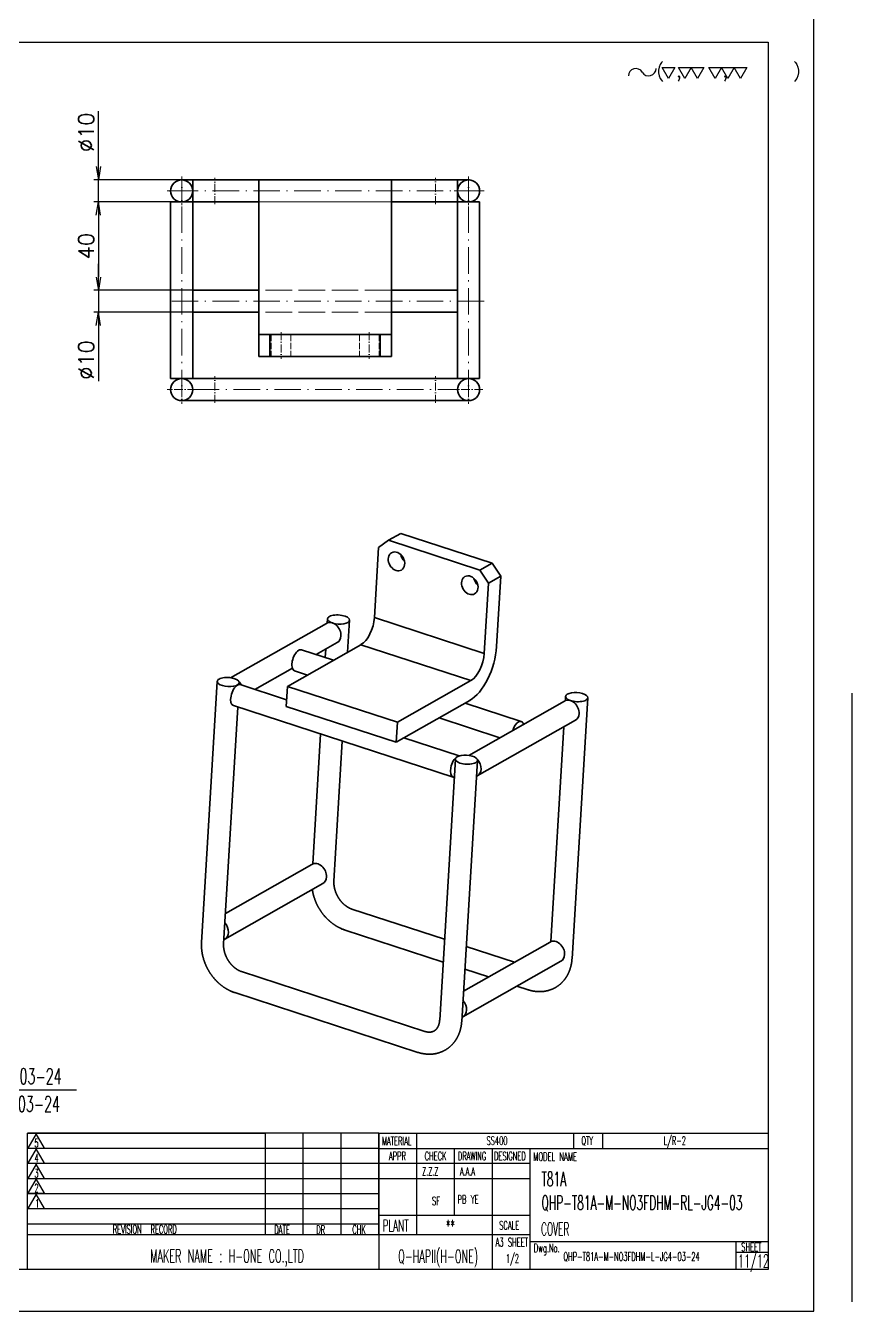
# Model space of a CAD drawing. Header units: millimetres. Extents: x 883 to 69395, y -20111 to 1361.
# Drawn here: x 2206 to 2580, y 424 to 1007 of the extents above; entities that cross this region are included whole.
import ezdxf

# ---------------------------------------------------------------- set-up
doc = ezdxf.new("R2010")
doc.units = ezdxf.units.MM
for name, pattern in [('AM_ISO02W050', [7.5, 6, -1.5]), ('AM_ISO08W050', [18, 12, -1.5, 3, -1.5]), ('DASHDOT', [18.5, 12, -3, 0.5, -3]), ('DASHED', [15, 12, -3])]:
    doc.linetypes.add(name, pattern=pattern)
for name, color, linetype, lineweight in [('AM_7', 2, 'AM_ISO08W050', 25), ('AM_HID', 1, 'AM_ISO02W050', 25), ('标注层', 253, 'Continuous', 13)]:
    doc.layers.add(name, color=color, linetype=linetype, lineweight=lineweight)
doc.layers.add('title_frame', color=7, linetype='Continuous')
doc.layers.add('word_dim', color=253, linetype='Continuous')
doc.styles.add('MX_NOTE_STANDARD', font='txt.shx', dxfattribs={"bigfont": 'bigfont.shx'})
doc.styles.get("Standard").update_dxf_attribs({"font": 'txt', "bigfont": 'gbcbig.shx'})
doc.dimstyles.new('STANDARD 1-2', dxfattribs={"dimscale": 2, "dimtxt": 3.5, "dimasz": 3, "dimexe": 1, "dimexo": 0, "dimgap": 1, "dimtad": 3, "dimdsep": 46, "dimtxsty": 'Standard', "dimblk1": 'OPEN', "dimblk2": 'OPEN', "dimsah": 1, "dimcen": 0, "dimclrd": 256, "dimclre": 256, "dimclrt": 3, "dimazin": 2, "dimtfac": 1, "dimtmove": 0, "dimatfit": 3, "dimldrblk": 'OPEN', "dimfxl": 0, "dimtolj": 1, "dimlwd": 25, "dimlwe": 25, "dimarcsym": 0})

# ---------------------------------------------------------------- blocks, each defined once
blk = doc.blocks.new('A$C7CB42202')
at = {"lineweight": 35, "ltscale": 0.136404}
blk.add_line((-20.15, 82.06), (-24.58, 78.87), dxfattribs=at)
at = {"lineweight": 35, "ltscale": 0.159593}
for p, q in [((-20.15, 82.06), (-14.6, 85.21)), ((21.34, 68.53), (26.89, 71.68)), ((25.22, 62.63), (30.77, 65.78))]:
    blk.add_line(p, q, dxfattribs=at)
at = {"lineweight": 35}
for p, q in [((21.34, 68.53), (-20.15, 82.06)), ((26.89, 71.68), (-14.6, 85.21)), ((-24.58, 78.87), (-26.49, 47.03)), ((30.77, 65.78), (28.86, 33.94)), ((25.22, 62.63), (23.3, 30.79)), ((23.3, 30.79), (-26.49, 47.03)), ((-48.26, 44.41), (-91.65, 19.8)), ((-32.59, 34.78), (-65.9, 15.89)), ((17.2, 18.55), (-32.59, 34.78)), ((-104.81, -100.13), (-97.71, 18.13)), ((17.2, 18.55), (-16.11, -0.35)), ((-87.29, 16.69), (-66.27, 9.83)), ((-16.11, -0.35), (-65.9, 15.89)), ((-94.83, -100.73), (-88.39, 6.53)), ((-90.39, 7.18), (9.19, -25.29)), ((-16.66, -9.45), (-66.45, 6.79)), ((16.66, 9.45), (-16.66, -9.45)), ((14.58, 8.27), (40.05, -0.04)), ((59.62, 9.23), (16.23, -15.39)), ((70.13, 10.7), (63.03, -107.56)), ((2.8, 1.59), (30.33, -7.39)), ((64.56, 0.53), (20.13, -24.67)), ((-54.41, -64.56), (-50.87, -5.71)), ((59.32, -2.44), (53.48, -99.75)), ((-44.86, -72.38), (-41.04, -8.91)), ((-13.19, -7.48), (11.84, -15.64)), ((10.17, -17.05), (3.07, -135.31)), ((20.15, -17.65), (13.05, -135.91)), ((-54.82, -64.76), (-94.01, -86.99)), ((-49.88, -73.46), (-94.31, -98.65)), ((5.27, -98.71), (-36.67, -85.03)), ((4.65, -109.02), (-39.77, -94.54)), ((53.07, -99.94), (13.88, -122.17)), ((37, -109.05), (15.09, -101.91)), ((58, -108.64), (13.58, -133.83)), ((-3.66, -140.44), (-86.64, -113.38)), ((-6.76, -149.95), (-89.74, -122.89))]:
    blk.add_line(p, q, dxfattribs=at)
at = {"lineweight": 35, "ltscale": 0.176519}
for p, q in [((26.89, 71.68), (30.77, 65.78)), ((21.34, 68.53), (25.22, 62.63))]:
    blk.add_line(p, q, dxfattribs=at)
at = {"lineweight": 35, "ltscale": 0.047088}
for p, q in [((-47.85, 44.6), (-47.74, 46.48)), ((60.15, 11.3), (60.03, 9.42))]:
    blk.add_line(p, q, dxfattribs=at)
at = {"lineweight": 35, "ltscale": 0.36374}
blk.add_line((-38.63, 31.36), (-37.75, 45.88), dxfattribs=at)
at = {"lineweight": 35, "ltscale": 0.275316}
blk.add_line((-43.33, 35.71), (-52.91, 30.28), dxfattribs=at)
at = {"lineweight": 35, "ltscale": 0.380715}
blk.add_line((-59.53, 32.43), (-45.05, 27.71), dxfattribs=at)
at = {"lineweight": 35, "ltscale": 0.095356}
blk.add_line((-48.79, 28.93), (-48.56, 32.74), dxfattribs=at)
at = {"lineweight": 35, "ltscale": 0.48876}
blk.add_line((-63.67, 24.17), (-80.67, 14.53), dxfattribs=at)
at = {"lineweight": 35, "ltscale": 0.019841}
blk.add_line((-87.78, 16.74), (-87.73, 17.54), dxfattribs=at)
at = {"lineweight": 35, "ltscale": 0.152617}
blk.add_line((-62.63, 22.93), (-56.83, 21.03), dxfattribs=at)
at = {"lineweight": 35, "ltscale": 0.227837}
for p, q in [((-66.45, 6.79), (-65.9, 15.89)), ((-16.66, -9.45), (-16.11, -0.35))]:
    blk.add_line(p, q, dxfattribs=at)
at = {"lineweight": 35, "ltscale": 0.282577}
blk.add_line((25.22, -115.73), (14.47, -112.23), dxfattribs=at)
at = {"lineweight": 35, "ltscale": 0.134837}
blk.add_line((43.22, -121.6), (38.09, -119.93), dxfattribs=at)
at = {"lineweight": 35}
for centre, major_axis, ratio, start_param, end_param in [((-16.5, 72.52), (2.22, -3.91), 0.769728, 3.141629, 3.511597), ((-16.5, 72.52), (2.22, -3.91), 0.769728, 0.000037, 3.141629), ((-16.5, 72.52), (2.22, -3.91), 0.769728, 3.511597, 6.283222), ((-10.94, 75.67), (2.22, -3.91), 0.769728, 4.31329, 5.111446), ((16.7, 61.7), (2.22, -3.91), 0.769728, 3.511597, 6.283222), ((16.7, 61.7), (2.22, -3.91), 0.769728, 3.141629, 3.511597), ((16.7, 61.7), (2.22, -3.91), 0.769728, 0.000037, 3.141629), ((22.25, 64.85), (2.22, -3.91), 0.769728, 4.31329, 5.111446), ((-42.75, 46.18), (4.99, -0.3), 0.411637, 2.576621, 3.141629), ((-42.75, 46.18), (4.99, -0.3), 0.411637, 0.000036, 2.576621), ((-32.04, 43.88), (3.1, 9.51), 0.487928, 3.632678, 5.203474), ((-45.79, 40.06), (-2.47, 4.35), 0.769728, 4.011597, 6.283159), ((-42.75, 46.18), (4.99, -0.3), 0.411637, 3.141629, 6.283222), ((-45.79, 40.06), (-2.47, 4.35), 0.769728, 3.141567, 4.011597), ((-61.08, 27.68), (-1.55, -4.75), 0.487928, 3.632678, 6.283205), ((-61.08, 27.68), (-1.55, -4.75), 0.487928, 3.141612, 3.632678), ((17.75, 27.64), (6.2, 19.01), 0.487928, 3.632678, 5.203474), ((17.75, 27.64), (3.1, 9.51), 0.487928, 3.632678, 5.203474), ((-92.72, 17.84), (4.99, -0.3), 0.411637, 3.141629, 6.283222), ((-92.72, 17.84), (4.99, -0.3), 0.411637, 2.576621, 3.141629), ((-92.72, 17.84), (4.99, -0.3), 0.411637, 0.000036, 2.576621), ((-90.22, 14.86), (-2.47, 4.35), 0.769728, 4.654097, 5.049895), ((-88.84, 11.93), (-1.55, -4.75), 0.487928, 3.632678, 6.283205), ((-88.84, 11.93), (-1.55, -4.75), 0.487928, 3.141612, 3.632678), ((65.14, 11), (-4.99, 0.3), 0.411637, 3.141629, 6.283222), ((62.09, 4.88), (-2.47, 4.35), 0.769728, 4.011597, 6.283159), ((65.14, 11), (-4.99, 0.3), 0.411637, 0.000036, 2.576621), ((65.14, 11), (-4.99, 0.3), 0.411637, 2.576621, 3.141629), ((38.5, -4.79), (-1.55, -4.75), 0.487928, 3.141612, 3.632678), ((62.09, 4.88), (-2.47, 4.35), 0.769728, 3.141567, 4.011597), ((38.5, -4.79), (-1.55, -4.75), 0.487928, 3.632678, 4.720202), ((38.5, -4.79), (-1.55, -4.75), 0.487928, 2.545166, 3.141612), ((10.74, -20.54), (-1.55, -4.75), 0.487928, 3.632678, 6.283205), ((15.16, -17.35), (-4.99, 0.3), 0.411637, 0.000036, 2.576621), ((15.16, -17.35), (-4.99, 0.3), 0.411637, 3.141629, 6.283222), ((17.67, -20.32), (-2.47, 4.35), 0.769728, 4.011597, 5.049895), ((15.16, -17.35), (-4.99, 0.3), 0.411637, 2.576621, 3.141629), ((17.67, -20.32), (-2.47, 4.35), 0.769728, 3.141567, 4.011597), ((10.74, -20.54), (-1.55, -4.75), 0.487928, 0.00002, 0.196601), ((17.67, -20.32), (-2.47, 4.35), 0.769728, 3.02335, 3.141567), ((-52.35, -69.11), (-2.47, 4.35), 0.769728, 4.011597, 6.283159), ((-52.35, -69.11), (-2.47, 4.35), 0.769728, 3.141567, 4.011597), ((-96.77, -94.3), (-2.47, 4.35), 0.769728, 4.011597, 5.000013), ((-96.77, -94.3), (-2.47, 4.35), 0.769728, 3.02335, 3.141567), ((-96.77, -94.3), (-2.47, 4.35), 0.769728, 3.141567, 4.011597), ((55.53, -104.29), (-2.47, 4.35), 0.769728, 4.011597, 6.283159), ((55.53, -104.29), (-2.47, 4.35), 0.769728, 3.141567, 4.011597), ((11.11, -129.48), (-2.47, 4.35), 0.769728, 4.011597, 5.000013), ((11.11, -129.48), (-2.47, 4.35), 0.769728, 3.02335, 3.141567), ((11.11, -129.48), (-2.47, 4.35), 0.769728, 3.141567, 4.011597)]:
    blk.add_ellipse(centre, major_axis=major_axis, ratio=ratio, start_param=start_param, end_param=end_param, dxfattribs=at)
for points, knots in [([(-44.86, -72.38), (-44.86, -72.44), (-44.87, -72.54), (-44.87, -72.71), (-44.87, -72.87), (-44.87, -73.04), (-44.87, -73.21), (-44.87, -73.38), (-44.86, -73.55), (-44.85, -73.73), (-44.84, -73.9), (-44.82, -74.08), (-44.8, -74.25), (-44.78, -74.43), (-44.75, -74.61), (-44.73, -74.79), (-44.7, -74.97), (-44.66, -75.15), (-44.63, -75.33), (-44.59, -75.52), (-44.55, -75.7), (-44.5, -75.88), (-44.45, -76.07), (-44.4, -76.25), (-44.35, -76.44), (-44.29, -76.62), (-44.23, -76.82), (-44.16, -77.02), (-44.09, -77.22), (-44.02, -77.41), (-43.95, -77.58), (-43.88, -77.75), (-43.81, -77.92), (-43.74, -78.09), (-43.66, -78.26), (-43.58, -78.44), (-43.49, -78.62), (-43.4, -78.8), (-43.31, -78.98), (-43.22, -79.15), (-43.12, -79.33), (-43.02, -79.5), (-42.92, -79.67), (-42.82, -79.84), (-42.71, -80.01), (-42.6, -80.17), (-42.49, -80.34), (-42.38, -80.5), (-42.27, -80.66), (-42.15, -80.83), (-42.02, -81), (-41.87, -81.18), (-41.71, -81.39), (-41.53, -81.6), (-41.35, -81.82), (-41.18, -82), (-41.03, -82.16), (-40.89, -82.3), (-40.76, -82.43), (-40.62, -82.56), (-40.49, -82.69), (-40.35, -82.82), (-40.21, -82.94), (-40.07, -83.06), (-39.93, -83.18), (-39.79, -83.29), (-39.65, -83.41), (-39.51, -83.51), (-39.37, -83.62), (-39.22, -83.72), (-39.08, -83.82), (-38.94, -83.92), (-38.79, -84.01), (-38.65, -84.1), (-38.51, -84.19), (-38.36, -84.27), (-38.22, -84.35), (-38.07, -84.43), (-37.93, -84.51), (-37.78, -84.58), (-37.6, -84.67), (-37.38, -84.76), (-37.14, -84.86), (-36.91, -84.95), (-36.75, -85.01), (-36.67, -85.03)], [0, 0, 0, 0, 0.162218, 0.325765, 0.491512, 0.658554, 0.827747, 0.998195, 1.170692, 1.344399, 1.519573, 1.695901, 1.874053, 2.053305, 2.234272, 2.416279, 2.599744, 2.78453, 2.970061, 3.156814, 3.344795, 3.533612, 3.723663, 3.914475, 4.106409, 4.299028, 4.508332, 4.718548, 4.929586, 5.141405, 5.321398, 5.501755, 5.682614, 5.863773, 6.061633, 6.259763, 6.458232, 6.656887, 6.855753, 7.054718, 7.253764, 7.452824, 7.651844, 7.850787, 8.049553, 8.248156, 8.446452, 8.644498, 8.84211, 9.039387, 9.254626, 9.469209, 9.753386, 10.036131, 10.317313, 10.596741, 10.78811, 10.978738, 11.168147, 11.356738, 11.544005, 11.730383, 11.915453, 12.099232, 12.282218, 12.463818, 12.643881, 12.82286, 13.000038, 13.176075, 13.350218, 13.523169, 13.694575, 13.864734, 14.032782, 14.199541, 14.364079, 14.527293, 14.688223, 14.8478, 15.028162, 15.294224, 15.554453, 15.808835, 16.057246, 16.057246, 16.057246, 16.057246]), ([(-54.63, -76.15), (-54.62, -76.26), (-54.58, -76.48), (-54.53, -76.81), (-54.46, -77.14), (-54.4, -77.47), (-54.32, -77.8), (-54.25, -78.13), (-54.17, -78.45), (-54.08, -78.78), (-53.99, -79.1), (-53.89, -79.43), (-53.79, -79.77), (-53.67, -80.11), (-53.55, -80.46), (-53.43, -80.79), (-53.31, -81.11), (-53.19, -81.41), (-53.07, -81.7), (-52.95, -81.99), (-52.82, -82.28), (-52.68, -82.59), (-52.53, -82.89), (-52.38, -83.2), (-52.23, -83.5), (-52.07, -83.8), (-51.91, -84.1), (-51.74, -84.4), (-51.57, -84.69), (-51.39, -84.98), (-51.21, -85.27), (-51.03, -85.56), (-50.84, -85.84), (-50.65, -86.12), (-50.46, -86.4), (-50.26, -86.68), (-50.04, -86.97), (-49.81, -87.28), (-49.53, -87.62), (-49.23, -87.99), (-48.9, -88.37), (-48.6, -88.71), (-48.32, -89), (-48.08, -89.25), (-47.85, -89.49), (-47.6, -89.72), (-47.36, -89.96), (-47.11, -90.18), (-46.86, -90.41), (-46.61, -90.63), (-46.36, -90.84), (-46.1, -91.06), (-45.83, -91.26), (-45.57, -91.47), (-45.3, -91.67), (-45.03, -91.86), (-44.76, -92.05), (-44.48, -92.24), (-44.21, -92.42), (-43.93, -92.6), (-43.64, -92.77), (-43.36, -92.94), (-43.07, -93.1), (-42.78, -93.26), (-42.49, -93.41), (-42.18, -93.56), (-41.8, -93.74), (-41.34, -93.95), (-40.83, -94.16), (-40.3, -94.36), (-39.95, -94.48), (-39.77, -94.54)], [0, 0, 0, 0, 0.335123, 0.670598, 1.006167, 1.341847, 1.677862, 2.014212, 2.35104, 2.688094, 3.025589, 3.363289, 3.70929, 4.07906, 4.445318, 4.818172, 5.152667, 5.463569, 5.774661, 6.085858, 6.407838, 6.750621, 7.090142, 7.429739, 7.769426, 8.109157, 8.448929, 8.788711, 9.128497, 9.468267, 9.807988, 10.147643, 10.487209, 10.826668, 11.165999, 11.505181, 11.862824, 12.235878, 12.680734, 13.180794, 13.672105, 14.184806, 14.543686, 14.880994, 15.218008, 15.554633, 15.890932, 16.226797, 16.562268, 16.897383, 17.232545, 17.567461, 17.901995, 18.235954, 18.569563, 18.902587, 19.235257, 19.567307, 19.899874, 20.231937, 20.563656, 20.894691, 21.22542, 21.555438, 21.885159, 22.214145, 22.588844, 23.145709, 23.708723, 24.270132, 24.830185, 24.830185, 24.830185, 24.830185]), ([(-104.81, -100.13), (-104.82, -100.24), (-104.83, -100.45), (-104.84, -100.78), (-104.85, -101.11), (-104.85, -101.44), (-104.84, -101.76), (-104.84, -102.09), (-104.82, -102.42), (-104.8, -102.75), (-104.78, -103.08), (-104.75, -103.41), (-104.71, -103.74), (-104.67, -104.06), (-104.63, -104.39), (-104.58, -104.72), (-104.52, -105.05), (-104.46, -105.37), (-104.4, -105.7), (-104.33, -106.03), (-104.25, -106.35), (-104.17, -106.67), (-104.09, -107), (-104, -107.32), (-103.91, -107.64), (-103.81, -107.97), (-103.7, -108.31), (-103.58, -108.65), (-103.46, -108.99), (-103.34, -109.31), (-103.22, -109.62), (-103.1, -109.9), (-102.99, -110.19), (-102.86, -110.48), (-102.73, -110.78), (-102.58, -111.08), (-102.44, -111.38), (-102.29, -111.68), (-102.13, -111.98), (-101.97, -112.28), (-101.81, -112.57), (-101.64, -112.87), (-101.47, -113.16), (-101.3, -113.44), (-101.12, -113.73), (-100.93, -114.01), (-100.75, -114.29), (-100.56, -114.57), (-100.36, -114.84), (-100.16, -115.12), (-99.95, -115.41), (-99.7, -115.73), (-99.42, -116.08), (-99.1, -116.45), (-98.78, -116.82), (-98.49, -117.14), (-98.23, -117.42), (-97.99, -117.66), (-97.76, -117.89), (-97.52, -118.13), (-97.28, -118.36), (-97.03, -118.58), (-96.79, -118.8), (-96.53, -119.02), (-96.28, -119.23), (-96.02, -119.44), (-95.76, -119.65), (-95.5, -119.85), (-95.24, -120.04), (-94.97, -120.24), (-94.7, -120.42), (-94.42, -120.61), (-94.15, -120.79), (-93.87, -120.96), (-93.59, -121.13), (-93.3, -121.3), (-93.02, -121.46), (-92.73, -121.61), (-92.44, -121.76), (-92.14, -121.92), (-91.76, -122.1), (-91.3, -122.3), (-90.79, -122.51), (-90.27, -122.71), (-89.92, -122.83), (-89.74, -122.89)], [0, 0, 0, 0, 0.326254, 0.653258, 0.980528, 1.30853, 1.636786, 1.965755, 2.294986, 2.624908, 2.954186, 3.284125, 3.614329, 3.945166, 4.276265, 4.607964, 4.939999, 5.272409, 5.604672, 5.937285, 6.270206, 6.603614, 6.937246, 7.271323, 7.6056, 7.940281, 8.302537, 8.665092, 9.027937, 9.391037, 9.698815, 10.006806, 10.314894, 10.623158, 10.959154, 11.295311, 11.631541, 11.967881, 12.304265, 12.640708, 12.977169, 13.313634, 13.650108, 13.986538, 14.322929, 14.659225, 14.995455, 15.331538, 15.667529, 16.003322, 16.37054, 16.737544, 17.224919, 17.711812, 18.198155, 18.683917, 19.018245, 19.352137, 19.685819, 20.019024, 20.351996, 20.68445, 21.016583, 21.348347, 21.680292, 22.011846, 22.343054, 22.673638, 23.003957, 23.333622, 23.663015, 23.991726, 24.321159, 24.649884, 24.978345, 25.306077, 25.633563, 25.960304, 26.286796, 26.61253, 26.98597, 27.544699, 28.102037, 28.657967, 29.212547, 29.212547, 29.212547, 29.212547]), ([(-94.83, -100.73), (-94.83, -100.78), (-94.84, -100.89), (-94.85, -101.05), (-94.85, -101.22), (-94.85, -101.39), (-94.85, -101.55), (-94.84, -101.73), (-94.83, -101.9), (-94.82, -102.07), (-94.81, -102.25), (-94.79, -102.42), (-94.78, -102.6), (-94.75, -102.78), (-94.73, -102.96), (-94.7, -103.14), (-94.67, -103.32), (-94.64, -103.5), (-94.6, -103.68), (-94.56, -103.86), (-94.52, -104.05), (-94.48, -104.23), (-94.43, -104.41), (-94.38, -104.6), (-94.32, -104.78), (-94.27, -104.97), (-94.2, -105.16), (-94.14, -105.36), (-94.06, -105.56), (-93.99, -105.75), (-93.93, -105.93), (-93.86, -106.1), (-93.79, -106.26), (-93.71, -106.43), (-93.63, -106.61), (-93.55, -106.79), (-93.46, -106.97), (-93.38, -107.14), (-93.28, -107.32), (-93.19, -107.5), (-93.09, -107.67), (-92.99, -107.84), (-92.89, -108.02), (-92.79, -108.19), (-92.68, -108.35), (-92.58, -108.52), (-92.47, -108.69), (-92.35, -108.85), (-92.24, -109.01), (-92.12, -109.17), (-91.99, -109.34), (-91.85, -109.53), (-91.69, -109.73), (-91.5, -109.95), (-91.32, -110.16), (-91.15, -110.35), (-91, -110.51), (-90.87, -110.64), (-90.73, -110.78), (-90.6, -110.91), (-90.46, -111.04), (-90.32, -111.16), (-90.19, -111.29), (-90.05, -111.41), (-89.91, -111.52), (-89.77, -111.64), (-89.63, -111.75), (-89.48, -111.86), (-89.34, -111.97), (-89.2, -112.07), (-89.05, -112.17), (-88.91, -112.26), (-88.77, -112.36), (-88.62, -112.45), (-88.48, -112.53), (-88.34, -112.62), (-88.19, -112.7), (-88.05, -112.78), (-87.91, -112.85), (-87.76, -112.93), (-87.57, -113.01), (-87.36, -113.11), (-87.12, -113.21), (-86.88, -113.3), (-86.72, -113.35), (-86.64, -113.38)], [0, 0, 0, 0, 0.162218, 0.325765, 0.491512, 0.658554, 0.827747, 0.998195, 1.170692, 1.344399, 1.519573, 1.695901, 1.874053, 2.053305, 2.234272, 2.416279, 2.599744, 2.78453, 2.970061, 3.156814, 3.344795, 3.533612, 3.723663, 3.914475, 4.106409, 4.299028, 4.508332, 4.718548, 4.929586, 5.141405, 5.321398, 5.501755, 5.682614, 5.863773, 6.061633, 6.259763, 6.458232, 6.656887, 6.855753, 7.054718, 7.253764, 7.452824, 7.651844, 7.850787, 8.049553, 8.248156, 8.446452, 8.644498, 8.84211, 9.039387, 9.254626, 9.469209, 9.753386, 10.036131, 10.317313, 10.596741, 10.78811, 10.978738, 11.168147, 11.356738, 11.544005, 11.730383, 11.915453, 12.099232, 12.282218, 12.463818, 12.643881, 12.82286, 13.000038, 13.176075, 13.350218, 13.523169, 13.694575, 13.864734, 14.032782, 14.199541, 14.364079, 14.527293, 14.688223, 14.8478, 15.028162, 15.294224, 15.554453, 15.808835, 16.057246, 16.057246, 16.057246, 16.057246]), ([(55.45, -120.6), (55.52, -120.56), (55.69, -120.47), (55.94, -120.31), (56.21, -120.14), (56.48, -119.96), (56.74, -119.78), (57, -119.58), (57.25, -119.39), (57.5, -119.18), (57.71, -119), (57.92, -118.82), (58.11, -118.65), (58.33, -118.44), (58.54, -118.23), (58.74, -118.02), (58.94, -117.8), (59.14, -117.58), (59.34, -117.35), (59.5, -117.14), (59.65, -116.95), (59.78, -116.79), (59.9, -116.63), (60.02, -116.45), (60.15, -116.28), (60.27, -116.1), (60.39, -115.92), (60.51, -115.73), (60.62, -115.55), (60.73, -115.36), (60.84, -115.17), (60.95, -114.97), (61.07, -114.76), (61.18, -114.54), (61.29, -114.32), (61.4, -114.1), (61.5, -113.88), (61.6, -113.65), (61.7, -113.42), (61.8, -113.18), (61.9, -112.91), (62.01, -112.63), (62.11, -112.33), (62.21, -112.02), (62.31, -111.71), (62.4, -111.4), (62.48, -111.09), (62.56, -110.78), (62.63, -110.46), (62.69, -110.18), (62.74, -109.93), (62.78, -109.71), (62.81, -109.5), (62.85, -109.28), (62.88, -109.07), (62.91, -108.85), (62.93, -108.63), (62.96, -108.42), (62.98, -108.2), (63, -107.99), (63.01, -107.78), (63.02, -107.63), (63.03, -107.56)], [0, 0, 0, 0, 0.23886, 0.560584, 0.88236, 1.204219, 1.52619, 1.848091, 2.170163, 2.492176, 2.814419, 3.005911, 3.303236, 3.600817, 3.898251, 4.195986, 4.493668, 4.791692, 5.089631, 5.387953, 5.594167, 5.80058, 6.006932, 6.213496, 6.431395, 6.649543, 6.867666, 7.086051, 7.30442, 7.523064, 7.741697, 7.960617, 8.207024, 8.453811, 8.700598, 8.947778, 9.194966, 9.442563, 9.690161, 9.938179, 10.237197, 10.536841, 10.858446, 11.180796, 11.503265, 11.826494, 12.149837, 12.473952, 12.798363, 13.123188, 13.340864, 13.558891, 13.77697, 13.995402, 14.213918, 14.432786, 14.651712, 14.870991, 15.084598, 15.298534, 15.512559, 15.72691, 15.72691, 15.72691, 15.72691]), ([(43.22, -121.6), (43.33, -121.64), (43.54, -121.71), (43.87, -121.8), (44.19, -121.89), (44.52, -121.97), (44.85, -122.05), (45.18, -122.12), (45.51, -122.18), (45.84, -122.24), (46.15, -122.29), (46.45, -122.32), (46.76, -122.36), (47.07, -122.39), (47.37, -122.41), (47.68, -122.43), (47.98, -122.44), (48.29, -122.44), (48.61, -122.44), (48.92, -122.43), (49.24, -122.41), (49.56, -122.39), (49.88, -122.36), (50.21, -122.33), (50.53, -122.28), (50.82, -122.24), (51.08, -122.19), (51.32, -122.14), (51.55, -122.09), (51.78, -122.04), (52.02, -121.98), (52.25, -121.92), (52.48, -121.86), (52.73, -121.78), (53.02, -121.69), (53.32, -121.58), (53.61, -121.47), (53.88, -121.37), (54.15, -121.25), (54.42, -121.13), (54.68, -121.01), (54.94, -120.88), (55.2, -120.74), (55.37, -120.65), (55.45, -120.6)], [0, 0, 0, 0, 0.339879, 0.679288, 1.018209, 1.356652, 1.694629, 2.032152, 2.369231, 2.70589, 3.013782, 3.321029, 3.628258, 3.934866, 4.241468, 4.547477, 4.853474, 5.158908, 5.477259, 5.795036, 6.112836, 6.430104, 6.755917, 7.081214, 7.406594, 7.731507, 7.970425, 8.209115, 8.447856, 8.686391, 8.925061, 9.163548, 9.401862, 9.640013, 9.972933, 10.305591, 10.597991, 10.890235, 11.182346, 11.474344, 11.766498, 12.058586, 12.350629, 12.642649, 12.642649, 12.642649, 12.642649]), ([(0.55, -140.25), (0.57, -140.24), (0.61, -140.21), (0.68, -140.17), (0.76, -140.12), (0.83, -140.07), (0.91, -140.02), (0.98, -139.96), (1.05, -139.9), (1.13, -139.85), (1.19, -139.79), (1.25, -139.74), (1.3, -139.69), (1.37, -139.63), (1.43, -139.56), (1.49, -139.5), (1.56, -139.43), (1.62, -139.36), (1.68, -139.29), (1.73, -139.23), (1.78, -139.17), (1.82, -139.11), (1.86, -139.06), (1.9, -139), (1.94, -138.95), (1.98, -138.88), (2.02, -138.82), (2.06, -138.76), (2.1, -138.7), (2.14, -138.63), (2.18, -138.56), (2.22, -138.49), (2.26, -138.42), (2.3, -138.34), (2.34, -138.25), (2.38, -138.17), (2.42, -138.09), (2.46, -138), (2.5, -137.91), (2.54, -137.81), (2.58, -137.71), (2.62, -137.59), (2.67, -137.47), (2.71, -137.35), (2.75, -137.22), (2.78, -137.08), (2.82, -136.95), (2.85, -136.81), (2.89, -136.67), (2.91, -136.54), (2.93, -136.43), (2.95, -136.33), (2.97, -136.23), (2.98, -136.13), (3, -136.03), (3.01, -135.93), (3.03, -135.83), (3.04, -135.72), (3.05, -135.62), (3.06, -135.52), (3.06, -135.41), (3.07, -135.34), (3.07, -135.31)], [0, 0, 0, 0, 0.066872, 0.157196, 0.247626, 0.338219, 0.429036, 0.520601, 0.612508, 0.705383, 0.798716, 0.855028, 0.94242, 1.030322, 1.119697, 1.209664, 1.301072, 1.393153, 1.486909, 1.581415, 1.647634, 1.714241, 1.78181, 1.84979, 1.922492, 1.995676, 2.069943, 2.144717, 2.220606, 2.297025, 2.374592, 2.452709, 2.542059, 2.632132, 2.723738, 2.816094, 2.910015, 3.004709, 3.101022, 3.198127, 3.317169, 3.437391, 3.569195, 3.702384, 3.838227, 3.975479, 4.115431, 4.256806, 4.400549, 4.546431, 4.645235, 4.744679, 4.845338, 4.946635, 5.049081, 5.152162, 5.256433, 5.361333, 5.464396, 5.568052, 5.67275, 5.778034, 5.778034, 5.778034, 5.778034]), ([(5.48, -148.95), (5.55, -148.91), (5.71, -148.81), (5.96, -148.66), (6.23, -148.49), (6.5, -148.31), (6.76, -148.12), (7.02, -147.93), (7.28, -147.73), (7.53, -147.53), (7.74, -147.35), (7.94, -147.17), (8.14, -146.99), (8.35, -146.79), (8.56, -146.58), (8.77, -146.36), (8.97, -146.14), (9.17, -145.92), (9.36, -145.69), (9.53, -145.49), (9.68, -145.3), (9.8, -145.14), (9.93, -144.97), (10.05, -144.8), (10.17, -144.62), (10.29, -144.44), (10.41, -144.26), (10.53, -144.08), (10.65, -143.89), (10.76, -143.7), (10.87, -143.52), (10.98, -143.32), (11.09, -143.11), (11.21, -142.89), (11.32, -142.67), (11.42, -142.45), (11.53, -142.22), (11.63, -142), (11.73, -141.77), (11.83, -141.52), (11.93, -141.26), (12.04, -140.97), (12.14, -140.67), (12.24, -140.37), (12.33, -140.06), (12.42, -139.75), (12.51, -139.44), (12.58, -139.12), (12.66, -138.81), (12.72, -138.52), (12.76, -138.27), (12.8, -138.06), (12.84, -137.84), (12.87, -137.63), (12.9, -137.41), (12.93, -137.2), (12.96, -136.98), (12.98, -136.76), (13, -136.55), (13.02, -136.33), (13.04, -136.12), (13.05, -135.98), (13.05, -135.91)], [0, 0, 0, 0, 0.23886, 0.560584, 0.88236, 1.204219, 1.52619, 1.848091, 2.170163, 2.492176, 2.814419, 3.005911, 3.303236, 3.600817, 3.898251, 4.195986, 4.493668, 4.791692, 5.089631, 5.387953, 5.594167, 5.80058, 6.006932, 6.213496, 6.431395, 6.649543, 6.867666, 7.086051, 7.30442, 7.523064, 7.741697, 7.960617, 8.207024, 8.453811, 8.700598, 8.947778, 9.194966, 9.442563, 9.690161, 9.938179, 10.237197, 10.536841, 10.858446, 11.180796, 11.503265, 11.826494, 12.149837, 12.473952, 12.798363, 13.123188, 13.340864, 13.558891, 13.77697, 13.995402, 14.213918, 14.432786, 14.651712, 14.870991, 15.084598, 15.298534, 15.512559, 15.72691, 15.72691, 15.72691, 15.72691]), ([(-3.66, -140.44), (-3.61, -140.46), (-3.51, -140.49), (-3.37, -140.53), (-3.23, -140.57), (-3.09, -140.6), (-2.96, -140.63), (-2.82, -140.66), (-2.69, -140.69), (-2.56, -140.71), (-2.44, -140.73), (-2.32, -140.74), (-2.2, -140.76), (-2.09, -140.77), (-1.97, -140.77), (-1.86, -140.78), (-1.75, -140.78), (-1.64, -140.79), (-1.53, -140.78), (-1.43, -140.78), (-1.32, -140.78), (-1.21, -140.77), (-1.11, -140.76), (-1, -140.75), (-0.9, -140.73), (-0.81, -140.72), (-0.72, -140.7), (-0.65, -140.69), (-0.58, -140.68), (-0.51, -140.66), (-0.44, -140.64), (-0.37, -140.62), (-0.3, -140.6), (-0.23, -140.58), (-0.14, -140.55), (-0.06, -140.52), (0.03, -140.49), (0.1, -140.46), (0.18, -140.43), (0.26, -140.4), (0.33, -140.36), (0.4, -140.32), (0.48, -140.29), (0.52, -140.26), (0.55, -140.25)], [0, 0, 0, 0, 0.149696, 0.297077, 0.442196, 0.585052, 0.725647, 0.863987, 1.000082, 1.133928, 1.2542, 1.373255, 1.489861, 1.605288, 1.718325, 1.83023, 1.939857, 2.048404, 2.159041, 2.26857, 2.375813, 2.482021, 2.588835, 2.694643, 2.798265, 2.900973, 2.975312, 3.049203, 3.122087, 3.194564, 3.265937, 3.336945, 3.40761, 3.477954, 3.574708, 3.67094, 3.754539, 3.837828, 3.92085, 4.003649, 4.085727, 4.167672, 4.249526, 4.331336, 4.331336, 4.331336, 4.331336]), ([(-6.76, -149.95), (-6.65, -149.98), (-6.43, -150.05), (-6.11, -150.15), (-5.78, -150.24), (-5.45, -150.32), (-5.12, -150.4), (-4.79, -150.47), (-4.46, -150.53), (-4.14, -150.58), (-3.82, -150.63), (-3.52, -150.67), (-3.21, -150.7), (-2.91, -150.73), (-2.6, -150.75), (-2.3, -150.77), (-1.99, -150.78), (-1.68, -150.79), (-1.37, -150.78), (-1.05, -150.78), (-0.73, -150.76), (-0.41, -150.74), (-0.09, -150.71), (0.23, -150.67), (0.55, -150.63), (0.85, -150.58), (1.11, -150.54), (1.34, -150.49), (1.58, -150.44), (1.81, -150.39), (2.04, -150.33), (2.27, -150.27), (2.5, -150.2), (2.76, -150.13), (3.05, -150.03), (3.35, -149.93), (3.63, -149.82), (3.91, -149.71), (4.18, -149.6), (4.44, -149.48), (4.71, -149.35), (4.97, -149.22), (5.23, -149.09), (5.4, -148.99), (5.48, -148.95)], [0, 0, 0, 0, 0.339879, 0.679288, 1.018209, 1.356652, 1.694629, 2.032152, 2.369231, 2.70589, 3.013782, 3.321029, 3.628258, 3.934866, 4.241468, 4.547477, 4.853474, 5.158908, 5.477259, 5.795036, 6.112836, 6.430104, 6.755917, 7.081214, 7.406594, 7.731507, 7.970425, 8.209115, 8.447856, 8.686391, 8.925061, 9.163548, 9.401862, 9.640013, 9.972933, 10.305591, 10.597991, 10.890235, 11.182346, 11.474344, 11.766498, 12.058586, 12.350629, 12.642649, 12.642649, 12.642649, 12.642649])]:
    blk.add_open_spline(points, degree=3, knots=knots, dxfattribs=at)
blk = doc.blocks.new('shiage0')
at = {"layer": 'word_dim', "color": 3, "linetype": 'Continuous'}
for centre, start, end in [((1.69, 0), 30, 180), ((4.61, 1.69), 210, 0)]:
    blk.add_arc(centre, 1.69, start, end, dxfattribs=at)
blk = doc.blocks.new('_Open')
at = {"color": 0, "lineweight": -2}
for p, q in [((-1, 0.167), (0, 0)), ((-1, -0.167), (0, 0)), ((0, 0), (-1, 0))]:
    blk.add_line(p, q, dxfattribs=at)
blk = doc.blocks.new('*D102')
at = {"layer": 'DEFPOINTS', "color": 0, "ltscale": 2, "transparency": 16777216}
for p in [(2238.71, 936.64), (2278.78, 936.64), (2271.45, 926.64)]:
    blk.add_point(p, dxfattribs=at)
at = {"layer": '标注层', "lineweight": 25, "ltscale": 2, "transparency": 16777216}
for p, q in [((2238.71, 942.64), (2238.71, 967.81)), ((2278.78, 936.64), (2236.71, 936.64)), ((2238.71, 926.64), (2238.71, 936.64)), ((2271.45, 926.64), (2236.71, 926.64)), ((2238.71, 920.64), (2238.71, 914.64))]:
    blk.add_line(p, q, dxfattribs=at)
at = {"layer": '标注层', "lineweight": 25, "ltscale": 2, "transparency": 16777216, "xscale": 6, "yscale": 6, "zscale": 6}
for p, rotation in [((2238.71, 936.64), 270), ((2238.71, 926.64), 90)]:
    blk.add_blockref('_Open', p, dxfattribs=dict(at, rotation=rotation))
at = {"layer": '标注层', "color": 3, "ltscale": 2, "transparency": 16777216, "insert": (2233.21, 958.22), "char_height": 7, "attachment_point": 5, "rotation": 90}
blk.add_mtext('\\A1;%%c10', dxfattribs=at)
blk = doc.blocks.new('*D103')
at = {"layer": 'DEFPOINTS', "color": 0, "ltscale": 2, "transparency": 16777216}
for p in [(2271.45, 926.64), (2238.71, 886.64), (2281.45, 886.64)]:
    blk.add_point(p, dxfattribs=at)
at = {"layer": '标注层', "lineweight": 25, "ltscale": 2, "transparency": 16777216}
for p, q in [((2271.45, 926.64), (2236.71, 926.64)), ((2238.71, 920.64), (2238.71, 892.64)), ((2281.45, 886.64), (2236.71, 886.64))]:
    blk.add_line(p, q, dxfattribs=at)
at = {"layer": '标注层', "lineweight": 25, "ltscale": 2, "transparency": 16777216, "xscale": 6, "yscale": 6, "zscale": 6}
for p, rotation in [((2238.71, 926.64), 90), ((2238.71, 886.64), 270)]:
    blk.add_blockref('_Open', p, dxfattribs=dict(at, rotation=rotation))
at = {"layer": '标注层', "color": 3, "ltscale": 2, "transparency": 16777216, "insert": (2233.21, 906.64), "char_height": 7, "attachment_point": 5, "rotation": 90}
blk.add_mtext('\\A1;40', dxfattribs=at)
blk = doc.blocks.new('*D104')
at = {"layer": 'DEFPOINTS', "color": 0, "ltscale": 2, "transparency": 16777216}
for p in [(2281.45, 886.64), (2238.71, 876.64), (2281.45, 876.64)]:
    blk.add_point(p, dxfattribs=at)
at = {"layer": '标注层', "lineweight": 25, "ltscale": 2, "transparency": 16777216}
for p, q in [((2238.71, 892.64), (2238.71, 898.64)), ((2281.45, 886.64), (2236.71, 886.64)), ((2238.71, 886.64), (2238.71, 876.64)), ((2281.45, 876.64), (2236.71, 876.64)), ((2238.71, 870.64), (2238.71, 845.47))]:
    blk.add_line(p, q, dxfattribs=at)
at = {"layer": '标注层', "lineweight": 25, "ltscale": 2, "transparency": 16777216, "xscale": 6, "yscale": 6, "zscale": 6}
for p, rotation in [((2238.71, 886.64), 270), ((2238.71, 876.64), 90)]:
    blk.add_blockref('_Open', p, dxfattribs=dict(at, rotation=rotation))
at = {"layer": '标注层', "color": 3, "ltscale": 2, "transparency": 16777216, "insert": (2233.21, 855.06), "char_height": 7, "attachment_point": 5, "rotation": 90}
blk.add_mtext('\\A1;%%c10', dxfattribs=at)

msp = doc.modelspace()

# ---------------------------------------------------------------- linework, layer by layer
at = {"lineweight": 35, "ltscale": 0.125}
for p, q in [((2281.448, 936.64), (2281.448, 931.64)), ((2401.448, 936.64), (2401.448, 931.64)), ((2281.448, 931.64), (2281.448, 926.64)), ((2401.448, 931.64), (2401.448, 926.64)), ((2281.448, 886.64), (2281.448, 881.64)), ((2401.448, 886.64), (2401.448, 881.64)), ((2281.448, 881.64), (2281.448, 876.64)), ((2401.448, 881.64), (2401.448, 876.64)), ((2316.448, 866.64), (2311.448, 866.64)), ((2366.448, 866.64), (2371.448, 866.64)), ((2316.448, 856.64), (2311.448, 856.64)), ((2366.448, 856.64), (2371.448, 856.64))]:
    msp.add_line(p, q, dxfattribs=at)
at = {"lineweight": 35}
for p, q in [((2311.448, 936.64), (2281.448, 936.64)), ((2311.448, 876.64), (2311.448, 936.64)), ((2311.448, 936.64), (2371.448, 936.64)), ((2371.448, 876.64), (2371.448, 936.64)), ((2401.448, 936.64), (2371.448, 936.64)), ((2271.448, 926.64), (2271.448, 846.64)), ((2271.448, 926.64), (2271.448, 846.64)), ((2311.448, 926.64), (2281.448, 926.64)), ((2281.448, 926.64), (2281.448, 846.64)), ((2291.448, 926.64), (2311.448, 926.64)), ((2401.448, 926.64), (2371.448, 926.64)), ((2401.448, 926.64), (2401.448, 886.64)), ((2401.448, 926.64), (2401.448, 886.64)), ((2411.448, 926.64), (2411.448, 846.64)), ((2311.448, 886.64), (2281.448, 886.64)), ((2401.448, 886.64), (2371.448, 886.64)), ((2311.448, 876.64), (2281.448, 876.64)), ((2401.448, 876.64), (2371.448, 876.64)), ((2401.448, 876.64), (2401.448, 846.64)), ((2401.448, 876.64), (2401.448, 846.64)), ((2316.448, 866.64), (2366.448, 866.64)), ((2316.448, 856.64), (2366.448, 856.64)), ((2291.448, 846.64), (2391.448, 846.64)), ((2291.448, 836.64), (2391.448, 836.64))]:
    msp.add_line(p, q, dxfattribs=at)
at = {"lineweight": 35, "ltscale": 0.25}
for p, q in [((2281.448, 926.64), (2271.448, 926.64)), ((2411.448, 926.64), (2401.448, 926.64)), ((2311.448, 866.64), (2311.448, 876.64)), ((2371.448, 866.64), (2371.448, 876.64)), ((2311.448, 866.64), (2311.448, 856.64)), ((2316.448, 866.64), (2316.448, 856.64)), ((2366.448, 866.64), (2366.448, 856.64)), ((2371.448, 866.64), (2371.448, 856.64)), ((2281.448, 846.64), (2271.448, 846.64)), ((2411.448, 846.64), (2401.448, 846.64))]:
    msp.add_line(p, q, dxfattribs=at)
at = {"lineweight": 35, "ltscale": 0.249999}
for p, q in [((2291.448, 926.64), (2281.448, 926.64)), ((2401.448, 926.64), (2391.448, 926.64))]:
    msp.add_line(p, q, dxfattribs=at)
at = {"lineweight": 35, "ltscale": 0.499997}
msp.add_line((2371.448, 926.64), (2391.448, 926.64), dxfattribs=at)
at = {"lineweight": 35, "ltscale": 0.37446}
msp.add_line((2291.448, 846.64), (2276.47, 846.64), dxfattribs=at)
at = {"lineweight": 35, "ltscale": 0.374355}
msp.add_line((2406.422, 846.64), (2391.448, 846.64), dxfattribs=at)
at = {"lineweight": 35, "ltscale": 0.375838}
msp.add_line((2291.448, 836.64), (2276.414, 836.64), dxfattribs=at)
at = {"lineweight": 35, "ltscale": 0.375831}
msp.add_line((2406.481, 836.64), (2391.448, 836.64), dxfattribs=at)
at = {"lineweight": 35}
for centre in [(2276.448, 931.64), (2406.448, 931.64), (2276.448, 841.64), (2406.448, 841.64)]:
    msp.add_circle(centre, 5, dxfattribs=at)
for centre, radius, start, end in [((2276.452, 841.506), 5.133, 89.946812, 93.857833), ((2406.443, 841.489), 5.151, 86.146893, 90.131868)]:
    msp.add_arc(centre, radius, start, end, dxfattribs=at)
for points, knots in [([(2281.448, 936.64), (2281.314, 936.64), (2281.051, 936.64), (2280.663, 936.64), (2280.289, 936.64), (2279.93, 936.64), (2279.587, 936.64), (2279.26, 936.64), (2278.949, 936.64), (2278.654, 936.64), (2278.377, 936.64), (2278.117, 936.64), (2277.875, 936.64), (2277.651, 936.64), (2277.446, 936.64), (2277.259, 936.64), (2277.092, 936.64), (2276.943, 936.64), (2276.814, 936.64), (2276.705, 936.64), (2276.614, 936.64), (2276.544, 936.64), (2276.495, 936.64), (2276.351, 936.64), (2276.224, 936.636), (2276.107, 936.628)], [0, 0, 0, 0, 0.4020726, 0.7902367, 1.1639733, 1.5227825, 1.8661847, 2.1937206, 2.5049524, 2.7994639, 3.0768612, 3.3367736, 3.5788533, 3.8027769, 4.0082448, 4.1949823, 4.3627398, 4.5112929, 4.6404431, 4.7500176, 4.8398699, 4.9109668, 4.9612738, 4.9880228, 5.341458, 5.341458, 5.341458, 5.341458]), ([(2406.789, 936.628), (2406.672, 936.636), (2406.545, 936.64), (2406.401, 936.64), (2406.352, 936.64), (2406.281, 936.64), (2406.191, 936.64), (2406.082, 936.64), (2405.953, 936.64), (2405.804, 936.64), (2405.637, 936.64), (2405.45, 936.64), (2405.244, 936.64), (2405.021, 936.64), (2404.779, 936.64), (2404.519, 936.64), (2404.242, 936.64), (2403.947, 936.64), (2403.636, 936.64), (2403.309, 936.64), (2402.966, 936.64), (2402.607, 936.64), (2402.233, 936.64), (2401.845, 936.64), (2401.582, 936.64), (2401.448, 936.64)], [0, 0, 0, 0, 0.3534328, 0.3803677, 0.4304927, 0.5015644, 0.5914405, 0.701015, 0.8301651, 0.9787183, 1.1464758, 1.3332133, 1.5386812, 1.7626048, 2.0046846, 2.264597, 2.5419943, 2.8365058, 3.1477377, 3.4752737, 3.8186759, 4.1774851, 4.5512217, 4.9393858, 5.3414585, 5.3414585, 5.3414585, 5.3414585])]:
    msp.add_open_spline(points, degree=3, knots=knots, dxfattribs=at)
at = {"layer": 'AM_7', "linetype": 'DASHDOT', "lineweight": 13, "ltscale": 0.325}
for p, q in [((2276.448, 938.14), (2276.448, 925.14)), ((2406.448, 938.14), (2406.448, 925.14)), ((2282.948, 931.64), (2269.948, 931.64)), ((2412.948, 931.64), (2399.948, 931.64)), ((2276.448, 848.14), (2276.448, 835.14)), ((2406.448, 848.14), (2406.448, 835.14)), ((2282.948, 841.64), (2269.948, 841.64)), ((2412.948, 841.64), (2399.948, 841.64))]:
    msp.add_line(p, q, dxfattribs=at)
at = {"layer": 'AM_7', "linetype": 'DASHDOT', "lineweight": 13}
for p, q in [((2276.448, 838.64), (2276.448, 934.64)), ((2406.448, 838.64), (2406.448, 934.64)), ((2413.448, 931.64), (2269.447, 931.64)), ((2413.448, 881.64), (2269.447, 881.64)), ((2281.448, 841.64), (2401.448, 841.64))]:
    msp.add_line(p, q, dxfattribs=at)
at = {"layer": 'AM_7', "linetype": 'DASHDOT', "lineweight": 13, "ltscale": 0.300001}
msp.add_line((2291.448, 925.64), (2291.448, 937.64), dxfattribs=at)
at = {"layer": 'AM_7', "linetype": 'DASHDOT', "lineweight": 13, "ltscale": 0.300257}
msp.add_line((2391.448, 925.633), (2391.448, 937.643), dxfattribs=at)
at = {"layer": 'AM_7', "linetype": 'DASHDOT', "lineweight": 13, "ltscale": 0.300015}
for p, q in [((2321.448, 867.64), (2321.448, 855.639)), ((2361.448, 867.64), (2361.448, 855.639))]:
    msp.add_line(p, q, dxfattribs=at)
at = {"layer": 'AM_7', "linetype": 'DASHDOT', "lineweight": 13, "ltscale": 0.300003}
for p, q in [((2291.448, 835.639), (2291.448, 847.64)), ((2391.448, 835.639), (2391.448, 847.64))]:
    msp.add_line(p, q, dxfattribs=at)
at = {"layer": 'AM_HID', "linetype": 'DASHED', "lineweight": 13, "ltscale": 0.249999}
for p, q in [((2291.448, 936.64), (2281.448, 936.64)), ((2401.448, 936.64), (2391.448, 936.64))]:
    msp.add_line(p, q, dxfattribs=at)
at = {"layer": 'AM_HID', "linetype": 'DASHED', "lineweight": 13}
for p, q in [((2291.448, 936.64), (2391.448, 936.64)), ((2371.448, 936.64), (2311.448, 936.64)), ((2281.448, 926.64), (2281.448, 846.64)), ((2311.448, 926.64), (2371.448, 926.64)), ((2371.448, 926.64), (2311.448, 926.64)), ((2411.448, 926.64), (2411.448, 846.64)), ((2371.448, 886.64), (2311.448, 886.64)), ((2371.448, 876.64), (2311.448, 876.64))]:
    msp.add_line(p, q, dxfattribs=at)
at = {"layer": 'AM_HID', "linetype": 'DASHED', "lineweight": 13, "ltscale": 0.124919}
msp.add_line((2281.448, 926.64), (2276.451, 926.64), dxfattribs=at)
at = {"layer": 'AM_HID', "linetype": 'DASHED', "lineweight": 13, "ltscale": 0.25}
for p, q in [((2401.448, 886.64), (2401.448, 876.64)), ((2401.448, 886.64), (2401.448, 876.64)), ((2316.948, 866.64), (2316.948, 856.64)), ((2325.948, 866.64), (2325.948, 856.64)), ((2356.948, 866.64), (2356.948, 856.64)), ((2365.948, 866.64), (2365.948, 856.64))]:
    msp.add_line(p, q, dxfattribs=at)
at = {"layer": 'AM_HID', "linetype": 'DASHED', "lineweight": 13, "ltscale": 0.000317216}
msp.add_line((2276.47, 846.64), (2276.457, 846.64), dxfattribs=at)
at = {"layer": 'AM_HID', "linetype": 'DASHED', "lineweight": 13, "ltscale": 0.000226643}
msp.add_line((2406.431, 846.64), (2406.422, 846.64), dxfattribs=at)
at = {"layer": 'AM_HID', "linetype": 'DASHED', "lineweight": 13}
for centre, radius, start, end in [((2276.45, 931.552), 4.913, 270.00895, 273.952943), ((2276.447, 841.645), 5.006, 269.632237, 273.924458), ((2406.449, 841.644), 5.004, 266.075146, 270.365424)]:
    msp.add_arc(centre, radius, start, end, dxfattribs=at)
msp.add_open_spline([(2406.107, 926.651), (2406.322, 926.636), (2406.561, 926.64), (2406.404, 926.64), (2406.353, 926.64), (2406.281, 926.64), (2406.191, 926.64), (2406.082, 926.64), (2405.953, 926.64), (2405.804, 926.64), (2405.637, 926.64), (2405.45, 926.64), (2405.244, 926.64), (2405.021, 926.64), (2404.779, 926.64), (2404.519, 926.64), (2404.242, 926.64), (2403.947, 926.64), (2403.636, 926.64), (2403.309, 926.64), (2402.966, 926.64), (2402.607, 926.64), (2402.233, 926.64), (2401.845, 926.64), (2401.582, 926.64), (2401.448, 926.64)], degree=3, knots=[0, 0, 0, 0, 0.3381108, 0.3721961, 0.4233246, 0.4950159, 0.5848444, 0.6944189, 0.8235691, 0.9721222, 1.1398797, 1.3266173, 1.5320852, 1.7560087, 1.9980885, 2.2580009, 2.5353982, 2.8299097, 3.1411415, 3.4686775, 3.8120797, 4.1708889, 4.5446255, 4.9327896, 5.3348623, 5.3348623, 5.3348623, 5.3348623], dxfattribs=at)
at = {"layer": 'title_frame'}
for p, q in [((2580.27, 428.266), (2580.27, 704.016)), ((2206.552, 442.941), (2206.552, 504.681)), ((2206.552, 504.681), (2314.352, 504.681)), ((2365.802, 504.681), (2206.552, 504.681)), ((2210.512, 504.439), (2206.753, 497.927)), ((2214.272, 497.927), (2210.512, 504.439)), ((2314.352, 458.621), (2314.352, 504.681)), ((2331.502, 458.621), (2331.502, 504.681)), ((2331.502, 458.621), (2331.502, 504.681)), ((2348.652, 458.621), (2348.652, 504.681)), ((2348.652, 458.621), (2348.652, 504.681)), ((2365.802, 504.681), (2365.802, 497.821)), ((2365.802, 504.681), (2365.802, 442.941)), ((2365.802, 504.681), (2365.802, 442.941)), ((2365.802, 458.621), (2365.802, 504.681)), ((2365.802, 504.681), (2542.202, 504.681)), ((2382.952, 458.621), (2382.952, 504.681)), ((2454.002, 504.681), (2454.002, 497.821)), ((2467.147, 504.681), (2467.147, 497.821)), ((2314.352, 497.821), (2206.552, 497.821)), ((2365.802, 497.821), (2206.552, 497.821)), ((2206.753, 497.927), (2214.272, 497.927)), ((2210.512, 497.623), (2206.753, 491.112)), ((2214.272, 491.112), (2210.512, 497.623)), ((2365.802, 497.821), (2542.202, 497.821)), ((2400.102, 467.63), (2400.102, 497.821)), ((2417.252, 442.941), (2417.252, 497.821)), ((2434.402, 442.941), (2434.402, 497.821)), ((2314.352, 490.961), (2206.552, 490.961)), ((2365.802, 490.961), (2206.552, 490.961)), ((2206.753, 491.112), (2214.272, 491.112)), ((2210.512, 490.705), (2206.753, 484.194)), ((2214.272, 484.194), (2210.512, 490.705)), ((2434.402, 490.961), (2365.802, 490.961)), ((2314.352, 484.101), (2206.552, 484.101)), ((2365.802, 484.101), (2206.552, 484.101)), ((2206.753, 484.194), (2214.272, 484.194)), ((2210.512, 484.016), (2206.753, 477.504)), ((2214.272, 477.504), (2210.512, 484.016)), ((2434.402, 484.101), (2365.802, 484.101)), ((2314.352, 477.241), (2206.552, 477.241)), ((2365.802, 477.241), (2206.552, 477.241)), ((2206.753, 477.504), (2214.272, 477.504)), ((2210.512, 477.098), (2206.753, 470.586)), ((2214.272, 470.586), (2210.512, 477.098)), ((2314.352, 470.381), (2206.552, 470.381)), ((2365.802, 470.381), (2206.552, 470.381)), ((2206.753, 470.586), (2214.272, 470.586)), ((2365.802, 467.63), (2434.402, 467.63)), ((2314.352, 463.521), (2206.552, 463.521)), ((2365.802, 463.521), (2206.552, 463.521)), ((2365.802, 458.621), (2206.552, 458.621)), ((2434.402, 458.621), (2365.802, 458.621)), ((2434.402, 455.681), (2542.202, 455.681)), ((2527.502, 455.681), (2527.502, 442.941)), ((2527.502, 450.781), (2542.202, 450.781)), ((2542.202, 442.941), (2434.402, 442.941))]:
    msp.add_line(p, q, dxfattribs=at)
at = {"layer": 'title_frame', "color": 4}
msp.add_lwpolyline([(2562.852, 1018.016), (1722.852, 1018.016), (1722.852, 424.016), (2562.852, 424.016)], close=True, dxfattribs=at)
at = {"layer": 'title_frame'}
msp.add_lwpolyline([(1743.502, 999.091), (2542.202, 999.091), (2542.202, 442.941), (1743.502, 442.941)], close=True, dxfattribs=at)
at = {"layer": 'title_frame', "color": 3, "linetype": 'Continuous'}
for points in [[(2497.019, 982.574), (2494.129, 987.579), (2499.909, 987.579)], [(2504.387, 982.574), (2501.497, 987.579), (2513.057, 987.579), (2510.167, 982.574), (2507.277, 987.579)], [(2518.112, 982.574), (2515.222, 987.579), (2532.562, 987.579), (2529.672, 982.574), (2526.782, 987.579), (2523.892, 982.574), (2521.002, 987.579)]]:
    msp.add_lwpolyline(points, close=True, dxfattribs=at)

# ---------------------------------------------------------------- block references
at = {"ltscale": 2}
msp.add_blockref('A$C7CB42202', (2390.264, 691.278), dxfattribs=at)
at = {"layer": 'title_frame', "color": 3, "linetype": 'Continuous', "xscale": 2, "yscale": 2, "zscale": 2}
msp.add_blockref('shiage0', (2478.81, 983.761), dxfattribs=at)

# ---------------------------------------------------------------- texts
at = {"layer": 'title_frame', "color": 3, "linetype": 'Continuous'}
msp.add_text('( ,   ,     )', height=6, dxfattribs=at).set_placement((2491.454, 983.218))
at = {"layer": 'title_frame', "color": 3, "style": 'MX_NOTE_STANDARD'}
for s, height, width, p in [('5', 3.759, 0.545, (2209.723, 498.369)), ('MATERIAL', 3.8667, 0.545, (2367.147, 499.217)), ('SS400', 3.8667, 0.545, (2414.549, 499.385)), ('QTY', 3.8667, 0.545, (2457.549, 499.385)), ('L/R-2', 3.8667, 0.545, (2494.804, 499.385)), ('4', 3.759, 0.545, (2209.723, 491.554)), ('APPR', 3.8667, 0.545, (2370.338, 492.414)), ('CHECK', 3.8667, 0.545, (2386.53, 492.414)), ('DRAWING', 3.8667, 0.545, (2401.569, 492.414)), ('DESIGNED', 3.8667, 0.545, (2417.952, 492.414)), ('MODEL NAME', 3.8667, 0.545, (2435.808, 492.119)), ('3', 3.759, 0.545, (2209.723, 484.636)), ('Z.Z.Z', 3.724, 0.545, (2385.402, 485.481)), ('A.A.A', 3.724, 0.545, (2402.552, 485.481)), ('T81A', 6.468, 0.545, (2439.462, 480.674)), ('2', 3.759, 0.545, (2209.723, 477.946)), ('1', 3.759, 0.545, (2210.115, 471.028)), ('SF', 3.724, 0.6, (2389.868, 472.123)), ('PB YE', 3.724, 0.6, (2401.412, 472.881)), ('QHP-T81A-M-NO3FDHM-RL-JG4-03', 6.468, 0.545, (2439.462, 469.942)), ('REVISION  RECORD', 3.86669, 0.545, (2245.2, 459.255)), ('DATE', 3.8667, 0.545, (2318.427, 459.095)), ('DR', 3.8667, 0.545, (2337.415, 459.075)), ('CHK', 3.8667, 0.545, (2353.768, 459.14)), ('PLANT', 5.3704, 0.545, (2367.474, 460.128)), ('**', 5.3704, 0.545, (2396.188, 460.128)), ('SCALE', 3.8667, 0.545, (2420.304, 461.01)), ('COVER', 5.88, 0.5, (2439.314, 458.358)), ('A3 SHEET', 3.8667, 0.545, (2418.661, 453.374)), ('Dwg.No.', 3.8667, 0.545, (2435.98, 450.737)), ('SHEET', 3.8667, 0.545, (2529.982, 451.195)), ('MAKER NAME : H-ONE CO.,LTD', 5.88, 0.545, (2262.211, 446.074)), ('Q-HAPII(H-ONE)', 5.88, 0.545, (2374.514, 445.977)), ('1/2', 3.8667, 0.545, (2423.365, 446.016)), ('QHP-T81A-M-NO3FDHM-L-JG4-03-24', 3.86669, 0.545, (2449.385, 446.875)), ('11/12', 5.88, 0.545, (2528.491, 443.873))]:
    msp.add_text(s, height=height, dxfattribs=dict(at, width=width)).set_placement(p)
at = {"layer": 'word_dim', "color": 3, "ltscale": 2, "char_height": 7, "attachment_point": 7}
for insert in [(2105.424, 526.321), (2104.697, 513.774)]:
    msp.add_mtext('{\\W0.6;QHP-T81A-M-NO3FDHM-L-JG4-0\\Fromans,bigfont|c134;3\\Fromans,bigfont|c128;-\\Fromans,bigfont|c134;24}', dxfattribs=dict(at, insert=insert))

# ---------------------------------------------------------------- dimensions: what is measured, and where the dimension line sits
at = {"layer": '标注层', "ltscale": 2}
for base, p1, p2, picture, middle in [((2238.707, 936.64), (2271.448, 926.64), (2278.777, 936.64), '*D102', (2233.207, 958.223)), ((2238.707, 876.64), (2281.448, 886.64), (2281.448, 876.64), '*D104', (2233.207, 855.056))]:
    dim = msp.add_linear_dim(base=base, p1=p1, p2=p2, angle=90, dimstyle='STANDARD 1-2', override={"dimpost": '%%c<>'}, dxfattribs=at)
    dim.commit()
    dim.dimension.update_dxf_attribs({"geometry": picture, "text_midpoint": middle})
dim = msp.add_linear_dim(base=(2238.707, 886.64), p1=(2271.448, 926.64), p2=(2281.448, 886.64), angle=90, dimstyle='STANDARD 1-2', dxfattribs=at)
dim.commit()
dim.dimension.update_dxf_attribs({"geometry": '*D103', "text_midpoint": (2233.207, 906.64)})

# ---------------------------------------------------------------- leaders
at = {"layer": 'word_dim', "ltscale": 2, "annotation_type": 0, "has_hookline": 1, "hookline_direction": 0, "text_width": 123.3}
msp.add_leader([(2080.446, 644.69), (2097.424, 524.321), (2103.424, 524.321)], dimstyle='STANDARD 1-2', override={"dimgap": 1, "dimtad": 1}, dxfattribs=at)

doc.saveas('drawing.dxf')
